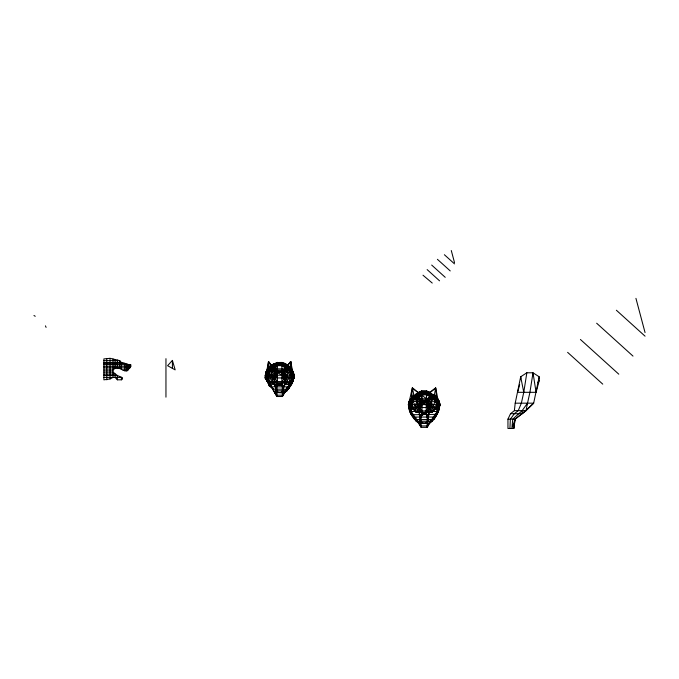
<?xml version="1.0" encoding="UTF-8"?>
<svg xmlns="http://www.w3.org/2000/svg" width="679" height="679" viewBox="0 0 679 679"><rect width="100%" height="100%" fill="white"/><g stroke="black" fill="none" stroke-linecap="round" stroke-linejoin="round"><path stroke-width="1.02" d="M419.546 423.365C415.777 418.57 411.423 413.562 410.124 407.553L408.342 404.642L409.098 401.578L411.007 398.471C404.591 406.534 412.111 418.459 419.104 423.535M427.295 399.88L438.031 399.244L439.203 401.264L438.184 408.3L434.136 409.692L433.024 410.939L415.276 410.939L414.165 409.692L410.116 408.3L409.327 404.642L410.362 401.264L415.353 394.448L421.744 394.983L433.788 394.448L438.031 399.244L437.87 404.642L436.622 407.553L432.217 412.374L416.083 412.374L415.276 410.939C415.234 406.288 418.79 402.97 421.956 400.041L422.168 401.094L417.975 407.442L419.936 410.939L422.168 412.374L422.126 415.158L421.676 390.892L426.624 390.892L429.782 392.369L427.414 391.596M422.89 413.469L422.126 415.158L422.661 413.749L422.346 412.374L422.194 414.793M283.754 393.285C290.688 388.184 297.996 376.845 291.257 368.867L268.027 368.867L265.956 372.05L265.268 378.144L269.011 384.306L273.612 389.313M422.406 414.58L422.423 413.664L421.676 415.158L422.372 414.665L421.676 415.158L421.973 412.45L422.38 413.74L422.168 412.374L420.012 418.23L419.019 412.374M428.415 424.112C435.222 420.038 438.719 412.518 439.958 404.964L439.203 401.264L438.031 399.244M513.85 428.474L514.962 419.155L522.049 413.706L522.143 410.634L527.524 403.173L529.926 392.318L533.007 372.779L526.845 372.779L520.691 376.777L515.208 403.173L514.385 410.634L510.523 413.706L507.951 419.155L507.951 428.474L513.85 428.474L515.157 419.155L525.928 410.634L533.677 403.173L539.16 376.777L533.007 372.779L536.087 392.318L517.61 392.318L519.664 384.628M277.643 384.679L276.922 386.852L276.922 396.511L272.746 389.186L286.538 389.186L282.371 396.511L276.922 396.511L270.106 384.679L265.268 378.144L265.964 372.347L266.592 372.313L265.268 375.521L265.362 377.948L267.857 381.632C264.038 377.914 265.845 372.788 268.027 368.867C264.988 372.321 264.199 377.719 267.331 381.462L291.503 381.632L293.922 377.948L294.015 375.215L293.328 372.05L291.597 369.435L293.328 372.347L294.015 378.144L284.917 391.613M417.347 404.845L417.415 399.244L416.592 397.86L421.795 392.437L426.505 392.437C431.759 394.932 438.057 398.242 438.974 404.642L436.538 408.707L437.191 411.482L429.349 423L427.15 427.363L421.15 427.363L416.567 419.546M291.257 368.867L291.995 379.035L291.707 380.316L288.796 383.151L270.505 383.151L267.602 380.316L267.297 379.035L267.67 370.165C272.067 362.934 281.479 359.42 288.346 365.642L287.735 365.098L290.731 361.5L292.216 369.291L291.622 369.181C286.733 362.798 277.533 360.328 270.938 365.642M281.895 362.331L281.895 371.269L286.657 377.948L286.928 381.632L288.796 383.151L289.721 381.632L289.067 377.948L284.297 372.05L281.895 371.269L277.388 371.269L272.627 377.948L272.364 381.632L270.505 383.151L269.58 381.632L270.242 377.948L271.94 375.215L272.067 372.05L270.921 368.867L273.459 365.667C281.573 360.006 294.542 368.324 293.956 377.948L291.503 381.632L292.955 381.004L293.888 377.66L294.015 375.521L293.022 373.119M411.763 408.707L409.327 404.642L409.098 401.264L413.036 401.264L418.34 412.374L419.936 410.939L418.578 407.442L420.046 401.841L419.495 398.556L418.637 397.86L413.044 397.86C412.985 402.494 411.389 406.797 411.101 411.482L409.513 410.812L409.259 407.247L411.101 411.482L415.998 411.482M273.841 383.151L275.886 387.955L277.388 383.151L274.859 381.632L273.323 377.948L275.003 372.05L274.477 368.867L277.388 365.667L277.388 362.331M509.921 428.474L510.353 419.155L514.368 413.706L518.264 410.634L521.362 403.173L523.772 392.318L526.845 372.779M423.789 412.374L423.552 414.198L423.594 413.553M425.911 413.757L425.054 414.198L425.088 413.553M413.044 397.86L417.687 394.448L421.795 392.437L415.353 394.448L421.676 391.503L426.624 391.503L432.939 394.448L435.256 397.86L435.264 401.264L429.96 412.374L428.364 410.939L428.262 404.845L426.132 401.094L426.336 400.041M290.391 363.29L290.731 361.5L290.264 366.006L291.622 369.181L290.731 361.5L287.641 365.667L271.651 365.667L268.502 361.551L267.076 369.291L267.67 369.181C273.204 361.907 285.188 360.226 290.272 368.867L290.001 375.215L286.241 383.151L284.425 381.632L284.314 375.215L282.574 372.05M417.975 407.442L417.738 410.939L416.083 412.374L411.678 407.553L410.43 404.642L410.269 399.244L421.048 399.88M425.453 413.621L425.41 414.198L425.232 412.374M274.477 368.867L267.789 377.948L269.58 381.632L267.602 380.316C266.609 373.501 271.651 368.425 277.388 365.667L277.388 385.069L277.804 383.151M430.376 421.022C435.638 417.653 439.585 411.958 439.364 405.482M436.538 408.707L436.928 397.86L432.939 394.448M421.956 412.374L420.012 418.23L420.174 416.278M423.433 412.374L423.161 414.198L423.212 413.553M273.323 377.948L277.388 372.05L281.895 371.269L281.895 383.151L283.406 387.955L283.567 386.037M426.735 401.841L430.325 407.442L428.364 410.939L426.132 412.374L428.288 418.23L428.788 412.374M418.519 392.98L412.357 387.87L411.381 398.624L409.785 399.099L412.357 387.87L418.519 392.98L415.344 395.492M430.325 407.442L430.562 410.939L432.217 412.374L433.024 410.939L432.455 407.442L430.953 404.845L430.842 401.841L431.708 397.86L426.505 392.437L426.624 390.892M287.37 375.215L287.242 372.05L288.363 368.867L285.834 365.667M425.589 412.374L425.775 414.198L425.835 413.596M432.302 411.482L437.191 411.482L438.184 408.3L437.531 407.553L437.87 404.642C436.716 398.929 431.165 396.052 426.548 393.413C421.489 394.805 416.448 397.139 413.036 401.264L417.458 401.841L430.842 401.841L433.321 399.244L433.457 397.86L430.613 394.448L426.624 391.503M281.683 383.151L281.488 385.069L281.081 383.151M281.895 363.774C285.299 368.315 292.148 371.405 291.52 377.948L289.721 381.632L291.707 380.316L292.844 372.05L292.267 370.165L267.025 370.165L265.964 372.347M266.592 372.313L265.268 378.144M291.707 380.316C291.724 375.546 287.336 372.508 284.807 368.867L284.297 372.05L285.969 377.948L284.425 381.632L281.895 383.151L281.488 385.069L281.233 384.306L280.665 385.069L280.257 383.151M419.936 410.939L420.038 404.845L421.566 401.841M273.459 365.667L269.011 368.867L269.308 375.215L273.043 383.151L274.859 381.632L274.978 375.215L276.709 372.05M432.294 421.243L430.011 422.1L433.991 418.858L438.413 411.245L438.88 408.249M426.998 414.326L428.288 418.23L429.281 412.374M294.015 375.521L293.625 375.181L293.888 377.66L292.607 381.403L289.577 386.343L289.305 387.845L284.976 391.579L287.047 390.781L285.078 390.781M421.676 415.158L422.168 412.374M287.641 365.667L287.735 365.098M422.847 413.621L422.576 415.158L422.525 413.469M431.343 394.321L429.782 392.98L430.002 392.19L435.672 387.913L434.543 394.117L436.062 397.385M430.571 420.929L433.991 418.858L435.069 416.507L436.198 415.854M425.775 414.198L425.877 412.374M527.524 403.173L526.021 410.634L522.049 413.706L510.523 413.706M425.877 413.681L426.132 414.198L426.505 392.437M434.136 409.692L434.611 407.442L436.716 404.642L439.958 404.642L439.169 407.765L437.191 411.482L438.787 410.812M437.191 411.482L438.176 407.553L439.958 404.642L439.203 401.264L430.842 401.841L426.344 398.811L426.548 394.983C430.758 397.088 435.477 399.702 436.716 404.642L408.342 404.642L409.946 407.553L438.354 407.553L439.958 404.642L439.203 401.578M274.375 383.151L275.886 387.955L277.168 383.151L277.388 385.069M536.087 392.318L539.16 380.775L539.16 376.777M417.687 394.448L414.844 397.86L414.979 399.244L417.016 398.556L421.744 394.983L426.336 398.811L421.965 398.811L418.637 397.86L417.415 399.244L420.123 400.041L428.177 400.041L430.741 397.86L433.321 399.244M426.344 414.309L427.15 417.05L427.15 427.363L429.731 423L428.441 419.715L427.15 423L421.15 423L419.86 419.715L418.57 423L421.15 427.363L421.15 417.05L421.88 414.733M281.488 383.151L281.488 385.069L282.141 383.151L283.406 387.955L284.908 383.151M274.919 392.42L282.371 392.903L283.542 389.347L284.713 392.42L282.371 395.186L276.922 395.186L274.571 392.42L275.75 389.347L276.922 392.42L282.371 392.42L283.542 389.347L283.542 391.393M431.734 419.546L427.15 425.945L421.15 425.945L418.57 423L427.15 423.509L428.441 419.715L428.441 421.353M421.15 417.05L421.956 414.733M424.511 412.374L424.748 414.198L424.867 412.374M423.068 412.374L422.576 415.158L423.017 413.859L423.951 414.198L424.146 412.374M428.364 410.939L429.722 407.442L428.254 401.841L428.805 398.556L429.663 397.86L436.928 397.86L437.293 398.471M285.791 390.264C288.889 387.989 291.58 384.628 292.955 381.004M279.442 383.151L279.027 385.069L278.619 384.306L278.212 385.069L277.804 384.306M422.168 410.939L419.724 407.442L422.168 401.841L426.132 401.094L428.254 401.841L430.953 404.845M283.406 387.955L285.469 383.151M277.388 381.632L274.622 377.948L277.388 372.05M425.232 413.834L423.789 413.834M285.918 390.204L288.592 388.541L289.577 386.343L290.604 385.731M433.024 410.939L434.611 407.442L430.842 401.841M284.807 368.867L284.212 370.165L285.817 368.867L288.236 370.165M278.526 384.306L279.027 385.069L279.425 384.306L279.85 385.069L280.334 384.306L280.665 385.069L281.081 384.306M422.168 407.442L420.793 404.845L422.168 402.18L426.132 402.18L428.576 407.442L426.132 410.939M426.132 407.442L427.507 404.845L426.132 401.841L422.168 401.094L420.046 401.841M279.442 384.306L279.85 385.069L280.257 384.306M420.793 404.845L422.168 402.367L426.132 402.18M277.388 377.948L275.835 375.215L277.388 372.406L281.895 372.406L284.662 377.948L281.895 381.632M418.578 407.442L422.168 401.841M281.895 377.948L283.457 375.215L281.895 372.05L277.388 371.269L275.003 372.05L271.94 375.215M409.098 401.264L410.269 399.244M285.952 370.165L286.725 368.867L281.895 365.667M103.879 364.394L130.835 364.716L130.835 366.261L129.884 367.865L126.863 370.929C122.704 371.421 119.385 366.575 115.116 368.281L113.003 370.038L103.879 370.038M275.835 375.215L277.388 372.601L281.895 372.406M284.425 381.632L286.657 377.948M409.259 407.247C408.741 411.601 412.79 414.241 413.519 418.12L415.506 419.546L432.795 419.546L436.555 414.334L437.607 413.757M438.184 408.3L439.958 404.964L438.872 402.401M291.995 379.035L293.829 375.215L293.328 372.05L265.956 372.05L265.455 375.215L267.297 379.035M291.291 378.644L293.379 378.644L293.922 377.948M291.877 383.762L287.497 389.186L288.592 388.541M537.844 382.43L539.16 380.775M416.592 397.86L421.956 398.811L418.34 397.86L421.744 394.983L421.956 398.811L417.458 401.841L415.03 404.845L413.689 407.442L414.165 409.692M281.004 392.42L282.371 390.807L276.922 390.807L278.28 392.42M425.648 423L427.15 421.269L421.15 421.269L422.652 423M410.116 408.3L410.77 407.553L410.43 404.642C411.584 398.929 417.135 396.052 421.744 393.413L426.548 393.413M172.407 360.405L167.594 365.701L175.174 369.885L172.407 360.405L172.407 368.358M419.724 407.442L422.168 404.845L426.132 402.367L427.507 404.845M277.388 363.774L272.568 368.867L273.314 370.165M271.048 370.165L272.831 369.512L277.388 365.667M274.622 377.948L277.388 375.215M267.076 369.291L268.315 368.077M292.607 381.403L289.246 384.679L288.931 386.852L286.487 388.252M438.413 411.245L434.713 414.733L434.365 417.05L432.574 418.052M275.003 372.05L277.168 370.165M284.976 391.579L289.305 387.845L287.811 389.067M429.782 392.98L435.672 387.913L437.896 399.32M412.17 397.181L414.563 395.136M430.011 422.1L434.781 418.12M412.968 397.368L411.381 398.624L413.63 393.939L412.357 387.87M522.049 413.706L525.928 410.634M289.577 386.343L288.931 386.852L270.896 386.852M522.143 410.634L512.755 419.155L511.881 428.474L515.157 419.155L507.951 419.155M435.069 416.507L434.365 417.05L413.935 417.05L412.094 415.854M415.845 407.442L419.376 404.845M103.879 374.121L115.116 374.121L115.116 377.405L117.348 379.816L121.422 379.816L122.483 379.035L122.483 377.685L117.348 375.495L113.003 372.058L103.879 372.058M270.242 377.948L274.223 375.215M266.83 370.658L268.655 369.427L267.025 370.165L266.448 372.05L267.602 380.316M286.623 388.015L288.388 386.852M410.057 399.77L411.389 398.896M272.067 372.05L277.168 368.867L274.995 369.512L273.484 368.867M270.997 365.888L274.52 363.715M432.795 419.546L433.991 418.858M110.032 378.958L113.003 377.405L113.003 359.004L110.032 358.325L103.879 358.902L103.879 379.841L110.032 378.958L110.032 358.325M271.94 365.514L276.48 363.214M421.676 390.892L418.519 392.369L420.887 391.596M418.094 392.895L420.776 391.732M431.089 399.244L428.177 400.041L429.663 397.86L431.089 399.244L430.741 397.86M429.96 397.86L426.344 398.811L431.708 397.86M290.918 384.306L284.535 384.679M436.555 414.334L413.587 414.733L410.693 413.757L409.513 410.812M409.131 407.765L410.124 407.553L411.101 411.482M282.371 392.903L284.713 392.42L282.371 396.511L282.371 386.852L281.709 384.28M427.15 423.509L429.349 423M285.562 390.892L287.047 390.781M409.098 401.578L409.793 401.544M103.879 360.634L119.725 360.634L121.422 362.518L128.161 364.394L128.161 370.038L123.026 370.038M103.879 362.518L121.422 362.518L121.422 369.291M103.879 363.282L124.936 363.282L124.936 370.929M103.879 366.261L130.835 366.261M103.879 367.865L129.884 367.865L129.884 364.606M271.804 369.512L272.831 369.512M284.289 369.512L285.443 369.512M286.334 369.512L287.48 369.512M103.879 375.495L117.348 375.495L117.348 379.816M103.879 377.405L121.422 377.405L121.422 379.816M265.362 377.948L293.956 377.948L294.015 375.215L265.268 375.215L265.752 377.948L267.857 381.632M268.086 378.644L266.024 378.644C266.482 372.041 271.439 367.229 277.388 364.691L281.895 364.691C287.149 367.331 293.031 371.337 292.844 377.948L293.379 378.644M266.686 378.907L265.396 377.66L269.011 384.306L281.709 384.679M267.22 381.004L269.13 385.731L270.887 385.731M421.676 391.342L426.624 391.342M415.786 398.556L417.016 398.556M417.56 397.86L417.967 398.556L419.495 398.556M428.805 398.556L430.528 398.556M431.284 398.556L432.515 398.556M422.168 401.094L426.132 401.094M515.208 403.173L533.677 403.173L526.021 410.634L514.385 410.634M422.168 402.18L426.132 402.367L422.168 402.367L426.132 404.845L428.576 407.442M292.691 372.313L293.328 372.347M437.293 399.719L438.244 399.77M417.967 399.591L414.979 399.244L417.458 401.841M273.535 389.339L269.13 385.731L270.896 385.986M438.176 407.553L439.169 407.765M113.003 359.004L119.725 360.634L119.725 368.502M269.13 385.731L270.887 386.343L268.409 383.762M416.006 421.243L418.289 422.1L413.519 418.12M427.524 391.732L430.206 392.895M282.829 363.172L288.405 365.667M427.515 391.783L429.289 392.649M282.803 363.214L287.353 365.514M415.726 418.052L413.935 417.05L411.746 414.334M269.011 384.306L271.668 385.833M273.968 369.512L275.088 370.165M410.693 413.757L413.231 416.507L414.309 418.858L417.729 420.929M33.95 315.497L35.24 316.278M413.231 416.507L415.506 419.546L417.924 421.022M282.141 368.867L287.242 372.05M414.529 417.05L416.083 418.052M285.07 375.215L289.067 377.948M417.967 398.556L420.123 400.041L418.637 397.86M428.924 404.845L432.455 407.442M414.309 418.858L418.289 422.1M439.525 404.608L439.958 404.964M423 275.216L432.243 283.058M282.141 370.165L284.297 372.05M616.379 310.235L645.05 336.173M596.654 323.221L632.998 356.102M580.426 339.483L618.79 374.188M567.619 352.35L602.748 384.136M444.372 254.718L454.506 263.885M437.403 259.31L450.245 270.929M431.674 265.056L445.229 277.321M427.142 269.605L439.559 280.834M426.344 400.041L428.254 401.841M409.887 411.245L413.587 414.733L413.935 417.05L415.506 419.546M284.662 377.948L281.895 375.215L277.388 372.601L281.895 372.601L283.457 375.215M267.331 381.462L270.106 384.679M281.895 372.05L285.969 377.948M271.651 365.667L268.502 361.551L267.67 369.181L269.028 366.006L268.502 361.551L268.859 363.324M426.132 401.841L429.722 407.442M410.124 407.553L408.342 404.964L408.953 406.483M272.627 377.948L274.859 381.632M415.276 410.939L411.584 404.642L411.635 399.244M45.425 325.861L46.096 327.371M426.344 414.733L427.15 417.05M421.15 423.509L419.86 419.715L419.86 421.353M276.922 392.903L275.75 389.347L275.75 391.393M635.934 298.353L645.05 332.557M451.289 250.526L454.506 262.612M293.888 377.66L294.015 378.144M523.772 392.318L520.691 376.777L520.691 378.78M408.775 404.608L409.098 406.365M435.672 387.913L436.707 398.013M419.512 412.374L420.012 418.23M428.126 416.278L428.288 418.23M275.733 386.037L275.886 387.955M424.706 413.553L424.748 414.198M280.665 383.151L280.665 385.069M279.85 383.151L279.85 385.069M279.027 383.151L279.027 385.069M278.619 383.151L278.212 385.069L278.212 383.151M165.956 358.673L165.956 397.156M126.863 363.936L126.863 370.929M117.348 360.057L117.348 367.865M115.116 359.514L115.116 368.281M106.79 358.902L106.79 379.841M429.663 397.86L426.344 398.811L429.714 397.86"/></g></svg>
